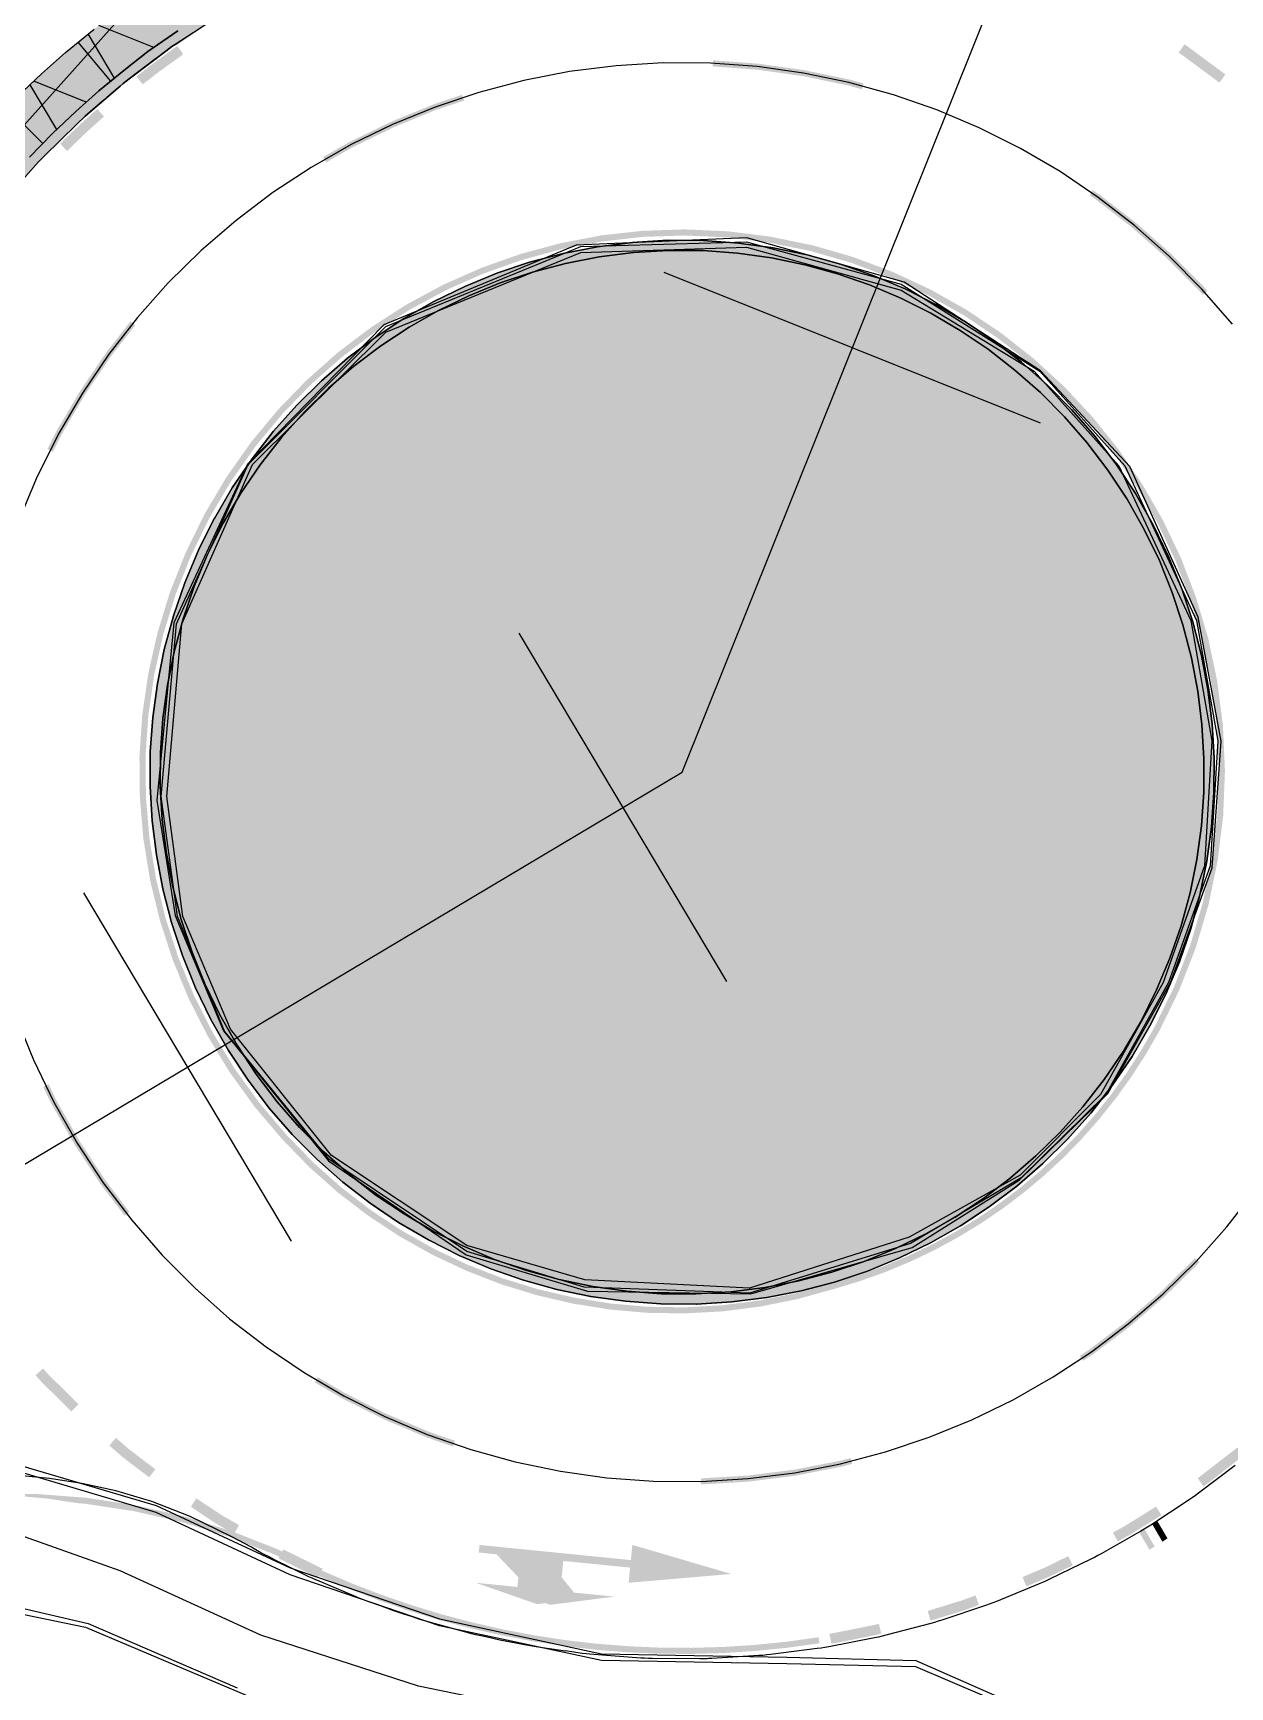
# Model space of a CAD drawing. Header units: metres. Extents: x 5050628 to 5051714, y 2427166 to 2427740.
# Drawn here: x 5050942.04 to 5050965.66, y 2427379.19 to 2427411.83 of the extents above; entities that cross this region are included whole.
import ezdxf

# ---------------------------------------------------------------- set-up
doc = ezdxf.new("R2010")
doc.units = ezdxf.units.M
doc.layers.add('ABSCISAS', color=7, linetype='Continuous')
doc.layers.add('ORTOFOTO', color=7, linetype='Continuous')
for name, color, linetype, true_color in [('ANDEN', 254, 'Continuous', 0xd6d3cc), ('ANDEN_JUNTAS', 8, 'Continuous', 0x9c9992), ('BORDILLO', 254, 'Continuous', 0xcfccc5), ('DEMARCACION_AMARILLA', 40, 'Continuous', 0xf2c200), ('DEMARCACION_BLANCA', 7, 'Continuous', 0xf5f5f5), ('EJE', 1, 'Continuous', 0xc00000), ('ISLETA_VERDE', 94, 'Continuous', 0x5d7a3c), ('LEVANTAMIENTO', 253, 'Continuous', 0xbebebe), ('PAV_FLEXIBLE', 250, 'Continuous', 0x333333)]:
    doc.layers.add(name, color=color, linetype=linetype, true_color=true_color)
picture_1 = doc.add_image_def('image1.jpg', size_in_pixel=(6889, 5778))

msp = doc.modelspace()

# ---------------------------------------------------------------- hatches: boundary and pattern name
at = {"layer": 'ANDEN', "true_color": 0xd6d3cc}
msp.add_hatch(color=256, dxfattribs=at).paths.add_polyline_path([(5050936.516, 2427400.931), (5050936.599, 2427401.293), (5050936.678, 2427401.637), (5050936.7, 2427401.721), (5050936.772, 2427402.029), (5050936.856, 2427402.314), (5050937.048, 2427402.969), (5050937.135, 2427403.218), (5050937.155, 2427403.28), (5050937.376, 2427403.895), (5050937.411, 2427403.98), (5050937.487, 2427404.186), (5050937.623, 2427404.503), (5050937.731, 2427404.753), (5050937.731, 2427404.753), (5050937.9, 2427405.147), (5050938.175, 2427405.693), (5050938.518, 2427406.35), (5050938.803, 2427406.845), (5050939.219, 2427407.506), (5050939.524, 2427407.959), (5050939.994, 2427408.6), (5050940.343, 2427409.044), (5050940.824, 2427409.611), (5050941.239, 2427410.067), (5050941.722, 2427410.561), (5050942.208, 2427411.022), (5050942.684, 2427411.444), (5050943.244, 2427411.904), (5050943.704, 2427412.258), (5050944.341, 2427412.709), (5050944.542, 2427412.842), (5050944.539, 2427412.843), (5050944.687, 2427412.937), (5050944.806, 2427413.016), (5050944.896, 2427413.07), (5050945.058, 2427413.173), (5050945.355, 2427413.349), (5050945.464, 2427413.415), (5050945.52, 2427413.446), (5050945.601, 2427413.494), (5050945.789, 2427413.597), (5050945.98, 2427413.704), (5050946.06, 2427413.745), (5050946.17, 2427413.805), (5050946.453, 2427413.947), (5050946.614, 2427414.03), (5050946.676, 2427414.059), (5050946.766, 2427414.104), (5050947.013, 2427414.217), (5050947.2, 2427414.305), (5050947.274, 2427414.337), (5050947.394, 2427414.391), (5050947.649, 2427414.497), (5050947.805, 2427414.563), (5050947.882, 2427414.593), (5050948.056, 2427414.665), (5050948.369, 2427414.781), (5050948.461, 2427414.816), (5050948.522, 2427414.837), (5050948.755, 2427414.923), (5050948.762, 2427414.92), (5050949.03, 2427415.013), (5050949.756, 2427415.234), (5050950.29, 2427415.377), (5050951.074, 2427415.556), (5050951.618, 2427415.66), (5050952.365, 2427415.775), (5050952.961, 2427415.845), (5050953.671, 2427415.903), (5050954.312, 2427415.933), (5050954.982, 2427415.94), (5050954.978, 2427415.237), (5050954.916, 2427415.213), (5050954.667, 2427415.14), (5050954.084, 2427414.995), (5050953.916, 2427414.963), (5050952.996, 2427414.839), (5050952.492, 2427414.779), (5050952.187, 2427414.731), (5050951.986, 2427414.705), (5050951.826, 2427414.675), (5050951.799, 2427414.67), (5050951.265, 2427414.573), (5050951.201, 2427414.558), (5050951.07, 2427414.534), (5050950.545, 2427414.404), (5050950.239, 2427414.328), (5050950.2, 2427414.316), (5050950.021, 2427414.271), (5050949.469, 2427414.098), (5050949.349, 2427414.06), (5050948.8, 2427413.872), (5050948.743, 2427413.85), (5050948.304, 2427413.682), (5050948.184, 2427413.636), (5050948.056, 2427413.587), (5050947.671, 2427413.414), (5050947.612, 2427413.388), (5050947.423, 2427413.302), (5050947.051, 2427413.133), (5050946.84, 2427413.021), (5050946.813, 2427413.008), (5050946.46, 2427412.821), (5050946.235, 2427412.701), (5050946.134, 2427412.641), (5050945.96, 2427412.546), (5050945.69, 2427412.381), (5050945.352, 2427412.174), (5050944.897, 2427411.873), (5050944.307, 2427411.46), (5050943.864, 2427411.112), (5050943.338, 2427410.686), (5050942.887, 2427410.28), (5050942.427, 2427409.845), (5050941.971, 2427409.381), (5050941.575, 2427408.942), (5050941.122, 2427408.419), (5050940.787, 2427407.981), (5050940.353, 2427407.392), (5050940.054, 2427406.947), (5050939.671, 2427406.336), (5050939.391, 2427405.856), (5050939.07, 2427405.246), (5050938.806, 2427404.72), (5050938.546, 2427404.116), (5050938.368, 2427403.684), (5050938.364, 2427403.69), (5050938.325, 2427403.58), (5050938.309, 2427403.54), (5050938.146, 2427403.079), (5050938.102, 2427402.954), (5050938.057, 2427402.814), (5050937.936, 2427402.455), (5050937.899, 2427402.325), (5050937.869, 2427402.219), (5050937.749, 2427401.793), (5050937.741, 2427401.766), (5050937.619, 2427401.257), (5050937.581, 2427401.099), (5050937.578, 2427401.087), (5050937.577, 2427401.084), (5050937.462, 2427400.553), (5050937.452, 2427400.491), (5050937.428, 2427400.377), (5050937.345, 2427399.825), (5050937.311, 2427399.599), (5050937.306, 2427399.56), (5050937.266, 2427399.284), (5050937.222, 2427398.771), (5050937.206, 2427398.593), (5050937.169, 2427398.004), (5050937.166, 2427397.889), (5050937.148, 2427397.156), (5050937.143, 2427396.946), (5050937.096, 2427396.083), (5050937.066, 2427395.849), (5050937.062, 2427395.816), (5050937.008, 2427395.414), (5050935.874, 2427395.291), (5050936.025, 2427396.049), (5050936.104, 2427396.687), (5050936.143, 2427397.361), (5050936.173, 2427398.05), (5050936.202, 2427398.664), (5050936.279, 2427399.406), (5050936.351, 2427399.96), (5050936.482, 2427400.752), (5050936.52, 2427400.926)])
at = {"layer": 'BORDILLO', "true_color": 0xcfccc5}
msp.add_hatch(color=256, dxfattribs=at).paths.add_polyline_path([(5050937.428, 2427400.377), (5050937.452, 2427400.491), (5050937.462, 2427400.553), (5050937.577, 2427401.084), (5050937.578, 2427401.087), (5050937.581, 2427401.099), (5050937.619, 2427401.257), (5050937.741, 2427401.766), (5050937.869, 2427402.219), (5050937.936, 2427402.455), (5050938.057, 2427402.814), (5050938.102, 2427402.954), (5050938.309, 2427403.54), (5050938.325, 2427403.58), (5050938.364, 2427403.69), (5050938.368, 2427403.684), (5050938.546, 2427404.116), (5050938.806, 2427404.72), (5050939.07, 2427405.246), (5050939.391, 2427405.856), (5050939.671, 2427406.336), (5050940.054, 2427406.947), (5050940.353, 2427407.392), (5050940.787, 2427407.981), (5050941.122, 2427408.419), (5050941.575, 2427408.942), (5050941.971, 2427409.381), (5050942.427, 2427409.845), (5050942.887, 2427410.28), (5050943.338, 2427410.686), (5050943.864, 2427411.112), (5050944.307, 2427411.46), (5050944.897, 2427411.873), (5050945.352, 2427412.174), (5050945.69, 2427412.381), (5050945.96, 2427412.546), (5050946.134, 2427412.641), (5050946.235, 2427412.701), (5050946.46, 2427412.821), (5050946.813, 2427413.008), (5050946.84, 2427413.021), (5050947.051, 2427413.133), (5050947.423, 2427413.302), (5050947.612, 2427413.388), (5050947.671, 2427413.414), (5050948.056, 2427413.587), (5050948.304, 2427413.682), (5050948.8, 2427413.872), (5050949.349, 2427414.06), (5050950.021, 2427414.271), (5050950.2, 2427414.316), (5050950.239, 2427414.328), (5050950.241, 2427414.327), (5050950.545, 2427414.404), (5050951.265, 2427414.573), (5050951.799, 2427414.67), (5050952.492, 2427414.779), (5050953.067, 2427414.847), (5050953.729, 2427414.927), (5050954.338, 2427415.043), (5050954.978, 2427415.231), (5050954.976, 2427414.907), (5050954.553, 2427414.812), (5050954.426, 2427414.787), (5050953.5, 2427414.686), (5050953.333, 2427414.676), (5050953.256, 2427414.67), (5050953.179, 2427414.663), (5050953.102, 2427414.654), (5050952.706, 2427414.604), (5050952.517, 2427414.583), (5050952.412, 2427414.567), (5050952.183, 2427414.538), (5050952.107, 2427414.527), (5050952.031, 2427414.515), (5050951.955, 2427414.501), (5050951.539, 2427414.42), (5050951.408, 2427414.398), (5050951.304, 2427414.375), (5050951.296, 2427414.373), (5050951.052, 2427414.325), (5050950.977, 2427414.31), (5050950.902, 2427414.293), (5050950.828, 2427414.274), (5050950.657, 2427414.229), (5050950.595, 2427414.215), (5050950.547, 2427414.204), (5050950.353, 2427414.149), (5050949.943, 2427414.041), (5050949.87, 2427414.02), (5050949.797, 2427413.999), (5050949.724, 2427413.975), (5050949.577, 2427413.926), (5050949.411, 2427413.877), (5050949.146, 2427413.782), (5050948.867, 2427413.688), (5050948.86, 2427413.686), (5050948.788, 2427413.661), (5050948.717, 2427413.634), (5050948.646, 2427413.606), (5050948.471, 2427413.535), (5050948.323, 2427413.48), (5050948.259, 2427413.452), (5050948.091, 2427413.379), (5050947.805, 2427413.262), (5050947.735, 2427413.233), (5050947.666, 2427413.202), (5050947.598, 2427413.169), (5050947.214, 2427412.982), (5050947.141, 2427412.948), (5050947.081, 2427412.918), (5050946.782, 2427412.772), (5050946.715, 2427412.738), (5050946.648, 2427412.703), (5050946.582, 2427412.666), (5050946.5, 2427412.619), (5050946.473, 2427412.606), (5050946.335, 2427412.526), (5050945.795, 2427412.218), (5050945.729, 2427412.18), (5050945.665, 2427412.14), (5050945.602, 2427412.099), (5050945.538, 2427412.058), (5050945.458, 2427412.01), (5050945.198, 2427411.834), (5050944.845, 2427411.601), (5050944.782, 2427411.559), (5050944.721, 2427411.515), (5050944.66, 2427411.47), (5050944.493, 2427411.344), (5050944.428, 2427411.299), (5050944.269, 2427411.175), (5050943.936, 2427410.923), (5050943.876, 2427410.877), (5050943.817, 2427410.829), (5050943.76, 2427410.78), (5050943.498, 2427410.555), (5050943.471, 2427410.532), (5050943.414, 2427410.482), (5050943.072, 2427410.187), (5050943.015, 2427410.136), (5050942.959, 2427410.085), (5050942.904, 2427410.032), (5050942.254, 2427409.393), (5050942.201, 2427409.339), (5050942.148, 2427409.284), (5050942.097, 2427409.227), (5050941.488, 2427408.544), (5050941.437, 2427408.487), (5050941.388, 2427408.428), (5050941.34, 2427408.368), (5050941.294, 2427408.309), (5050941.28, 2427408.292), (5050941.164, 2427408.142), (5050940.774, 2427407.643), (5050940.728, 2427407.581), (5050940.682, 2427407.519), (5050940.638, 2427407.456), (5050940.118, 2427406.69), (5050940.075, 2427406.625), (5050940.034, 2427406.56), (5050939.994, 2427406.493), (5050939.522, 2427405.688), (5050939.465, 2427405.587), (5050939.463, 2427405.584), (5050939.41, 2427405.481), (5050938.992, 2427404.646), (5050938.958, 2427404.576), (5050938.926, 2427404.506), (5050938.895, 2427404.435), (5050938.537, 2427403.581), (5050938.508, 2427403.51), (5050938.48, 2427403.438), (5050938.454, 2427403.365), (5050938.155, 2427402.495), (5050938.131, 2427402.422), (5050938.108, 2427402.349), (5050938.088, 2427402.275), (5050937.847, 2427401.392), (5050937.828, 2427401.319), (5050937.81, 2427401.244), (5050937.794, 2427401.17), (5050937.613, 2427400.277), (5050937.599, 2427400.202), (5050937.586, 2427400.127), (5050937.575, 2427400.052), (5050937.452, 2427399.151), (5050937.443, 2427399.076), (5050937.435, 2427399.001), (5050937.429, 2427398.926), (5050937.365, 2427398.021), (5050937.361, 2427397.945), (5050937.358, 2427397.87), (5050937.357, 2427397.794), (5050937.351, 2427396.888), (5050937.352, 2427396.839), (5050937.35, 2427396.689), (5050937.349, 2427396.597), (5050937.313, 2427395.726), (5050937.308, 2427395.664), (5050937.28, 2427395.443), (5050937.011, 2427395.414), (5050937.1, 2427396.112), (5050937.137, 2427396.719), (5050937.153, 2427397.356), (5050937.169, 2427398.004), (5050937.206, 2427398.593), (5050937.266, 2427399.284), (5050937.312, 2427399.597), (5050937.311, 2427399.599), (5050937.345, 2427399.825)])
h = msp.add_hatch(color=256, dxfattribs=at)
h.paths.add_polyline_path([(5050947.155, 2427390.093), (5050946.702, 2427390.614), (5050946.282, 2427391.167), (5050945.896, 2427391.751), (5050945.55, 2427392.36), (5050945.248, 2427392.985), (5050944.989, 2427393.624), (5050944.774, 2427394.276), (5050944.602, 2427394.938), (5050944.474, 2427395.608), (5050944.39, 2427396.283), (5050944.35, 2427396.961), (5050944.354, 2427397.641), (5050944.402, 2427398.32), (5050944.494, 2427398.995), (5050944.63, 2427399.665), (5050944.81, 2427400.328), (5050945.035, 2427400.98), (5050945.303, 2427401.62), (5050945.617, 2427402.246), (5050945.618, 2427402.25), (5050945.972, 2427402.853), (5050946.362, 2427403.428), (5050946.787, 2427403.972), (5050947.244, 2427404.484), (5050947.731, 2427404.964), (5050948.247, 2427405.409), (5050948.79, 2427405.819), (5050949.357, 2427406.193), (5050949.948, 2427406.53), (5050950.56, 2427406.828), (5050951.191, 2427407.086), (5050951.839, 2427407.303), (5050952.503, 2427407.478), (5050953.18, 2427407.61), (5050953.869, 2427407.697), (5050954.568, 2427407.739), (5050955.268, 2427407.735), (5050955.96, 2427407.684), (5050956.644, 2427407.588), (5050957.316, 2427407.449), (5050957.975, 2427407.267), (5050958.618, 2427407.042), (5050959.245, 2427406.778), (5050959.853, 2427406.473), (5050960.439, 2427406.13), (5050961.003, 2427405.749), (5050961.542, 2427405.332), (5050962.054, 2427404.879), (5050962.538, 2427404.392), (5050962.991, 2427403.871), (5050963.411, 2427403.318), (5050963.797, 2427402.734), (5050963.798, 2427402.731), (5050964.144, 2427402.122), (5050964.447, 2427401.497), (5050964.706, 2427400.858), (5050964.921, 2427400.206), (5050965.092, 2427399.544), (5050965.22, 2427398.874), (5050965.304, 2427398.199), (5050965.344, 2427397.521), (5050965.34, 2427396.841), (5050965.292, 2427396.162), (5050965.201, 2427395.487), (5050965.064, 2427394.817), (5050964.884, 2427394.154), (5050964.66, 2427393.502), (5050964.391, 2427392.862), (5050964.078, 2427392.236), (5050963.724, 2427391.632), (5050963.334, 2427391.057), (5050962.909, 2427390.513), (5050962.452, 2427390.001), (5050961.965, 2427389.521), (5050961.449, 2427389.076), (5050960.906, 2427388.666), (5050960.339, 2427388.292), (5050959.748, 2427387.955), (5050959.136, 2427387.657), (5050958.506, 2427387.399), (5050957.857, 2427387.182), (5050957.194, 2427387.007), (5050956.516, 2427386.875), (5050955.827, 2427386.788), (5050955.129, 2427386.746), (5050955.127, 2427386.746), (5050955.125, 2427386.746), (5050954.425, 2427386.75), (5050953.732, 2427386.801), (5050953.049, 2427386.897), (5050952.377, 2427387.036), (5050951.718, 2427387.218), (5050951.074, 2427387.443), (5050950.448, 2427387.707), (5050949.84, 2427388.012), (5050949.253, 2427388.355), (5050948.689, 2427388.736), (5050948.15, 2427389.153), (5050947.638, 2427389.606)])
h.paths.add_polyline_path([(5050945.431, 2427393.066), (5050945.727, 2427392.453), (5050946.067, 2427391.856), (5050946.445, 2427391.283), (5050946.857, 2427390.74), (5050947.301, 2427390.23), (5050947.776, 2427389.752), (5050948.278, 2427389.307), (5050948.807, 2427388.898), (5050949.36, 2427388.525), (5050949.935, 2427388.188), (5050950.531, 2427387.889), (5050951.146, 2427387.629), (5050951.778, 2427387.409), (5050952.424, 2427387.231), (5050953.083, 2427387.094), (5050953.754, 2427387), (5050954.433, 2427386.95), (5050955.121, 2427386.946), (5050955.809, 2427386.987), (5050956.485, 2427387.073), (5050957.149, 2427387.202), (5050957.8, 2427387.374), (5050958.436, 2427387.587), (5050959.055, 2427387.84), (5050959.655, 2427388.132), (5050960.234, 2427388.462), (5050960.791, 2427388.829), (5050961.323, 2427389.232), (5050961.829, 2427389.669), (5050962.308, 2427390.139), (5050962.756, 2427390.641), (5050963.172, 2427391.175), (5050963.555, 2427391.739), (5050963.902, 2427392.331), (5050964.209, 2427392.945), (5050964.473, 2427393.573), (5050964.693, 2427394.213), (5050964.87, 2427394.863), (5050965.003, 2427395.52), (5050965.093, 2427396.183), (5050965.14, 2427396.849), (5050965.144, 2427397.515), (5050965.105, 2427398.181), (5050965.023, 2427398.843), (5050964.897, 2427399.5), (5050964.729, 2427400.149), (5050964.518, 2427400.789), (5050964.264, 2427401.416), (5050963.967, 2427402.029), (5050963.627, 2427402.628), (5050963.248, 2427403.202), (5050962.835, 2427403.745), (5050962.391, 2427404.255), (5050961.917, 2427404.733), (5050961.415, 2427405.177), (5050960.886, 2427405.587), (5050960.333, 2427405.96), (5050959.757, 2427406.297), (5050959.161, 2427406.596), (5050958.546, 2427406.856), (5050957.915, 2427407.076), (5050957.269, 2427407.254), (5050956.609, 2427407.391), (5050955.939, 2427407.485), (5050955.26, 2427407.535), (5050954.573, 2427407.539), (5050953.887, 2427407.498), (5050953.212, 2427407.412), (5050952.547, 2427407.283), (5050951.896, 2427407.111), (5050951.26, 2427406.898), (5050950.641, 2427406.645), (5050950.041, 2427406.353), (5050949.462, 2427406.023), (5050948.905, 2427405.656), (5050948.373, 2427405.253), (5050947.867, 2427404.817), (5050947.389, 2427404.346), (5050946.94, 2427403.844), (5050946.524, 2427403.31), (5050946.141, 2427402.747), (5050945.793, 2427402.153), (5050945.485, 2427401.537), (5050945.222, 2427400.909), (5050945.001, 2427400.269), (5050944.825, 2427399.619), (5050944.691, 2427398.962), (5050944.601, 2427398.299), (5050944.554, 2427397.633), (5050944.55, 2427396.967), (5050944.59, 2427396.301), (5050944.672, 2427395.639), (5050944.797, 2427394.982), (5050944.965, 2427394.333), (5050945.177, 2427393.693)], flags=16)
at = {"layer": 'DEMARCACION_AMARILLA', "true_color": 0xf2c200}
h = msp.add_hatch(color=256, dxfattribs=at)
h.paths.add_polyline_path([(5050944.542, 2427394.322), (5050944.349, 2427395.116), (5050944.218, 2427395.922), (5050944.148, 2427396.736), (5050944.14, 2427397.553), (5050944.195, 2427398.371), (5050944.313, 2427399.185), (5050944.495, 2427399.993), (5050944.74, 2427400.789), (5050945.05, 2427401.571), (5050945.424, 2427402.335), (5050945.858, 2427403.066), (5050946.342, 2427403.754), (5050946.874, 2427404.395), (5050947.45, 2427404.989), (5050948.067, 2427405.534), (5050948.721, 2427406.028), (5050949.409, 2427406.47), (5050950.128, 2427406.857), (5050950.874, 2427407.189), (5050951.644, 2427407.463), (5050952.435, 2427407.678), (5050953.243, 2427407.833), (5050954.065, 2427407.925), (5050954.898, 2427407.953), (5050955.738, 2427407.916), (5050956.582, 2427407.811), (5050957.416, 2427407.64), (5050958.224, 2427407.407), (5050959.004, 2427407.114), (5050959.753, 2427406.764), (5050960.47, 2427406.359), (5050961.15, 2427405.902), (5050961.792, 2427405.396), (5050962.393, 2427404.843), (5050962.95, 2427404.246), (5050963.461, 2427403.608), (5050963.923, 2427402.931), (5050964.333, 2427402.217), (5050964.689, 2427401.47), (5050964.987, 2427400.692), (5050965.227, 2427399.886), (5050965.403, 2427399.054), (5050965.518, 2427398.163), (5050965.558, 2427397.271), (5050965.523, 2427396.381), (5050965.415, 2427395.499), (5050965.234, 2427394.628), (5050964.981, 2427393.775), (5050964.657, 2427392.942), (5050964.263, 2427392.136), (5050963.998, 2427391.675), (5050963.711, 2427391.231), (5050963.403, 2427390.803), (5050963.075, 2427390.393), (5050962.728, 2427390.001), (5050962.363, 2427389.627), (5050961.979, 2427389.272), (5050961.579, 2427388.938), (5050961.162, 2427388.623), (5050960.73, 2427388.33), (5050960.283, 2427388.059), (5050959.822, 2427387.809), (5050959.348, 2427387.583), (5050958.862, 2427387.38), (5050958.364, 2427387.202), (5050957.857, 2427387.048), (5050957.123, 2427386.845), (5050956.383, 2427386.696), (5050955.639, 2427386.602), (5050954.895, 2427386.562), (5050954.154, 2427386.574), (5050953.418, 2427386.639), (5050952.69, 2427386.756), (5050951.973, 2427386.923), (5050951.27, 2427387.14), (5050950.583, 2427387.407), (5050949.914, 2427387.722), (5050949.268, 2427388.085), (5050948.646, 2427388.495), (5050948.052, 2427388.951), (5050947.487, 2427389.453), (5050946.956, 2427390), (5050946.406, 2427390.648), (5050945.914, 2427391.331), (5050945.482, 2427392.043), (5050945.108, 2427392.781), (5050944.795, 2427393.542)])
h.paths.add_polyline_path([(5050950.63, 2427387.517), (5050951.309, 2427387.254), (5050952.005, 2427387.039), (5050952.714, 2427386.874), (5050953.433, 2427386.758), (5050954.161, 2427386.694), (5050954.893, 2427386.682), (5050955.628, 2427386.722), (5050956.363, 2427386.815), (5050957.095, 2427386.962), (5050957.823, 2427387.164), (5050958.327, 2427387.316), (5050958.819, 2427387.492), (5050959.299, 2427387.693), (5050959.768, 2427387.916), (5050960.223, 2427388.163), (5050960.665, 2427388.431), (5050961.092, 2427388.721), (5050961.504, 2427389.032), (5050961.9, 2427389.363), (5050962.279, 2427389.713), (5050962.64, 2427390.082), (5050962.984, 2427390.47), (5050963.308, 2427390.876), (5050963.612, 2427391.298), (5050963.895, 2427391.738), (5050964.157, 2427392.192), (5050964.547, 2427392.99), (5050964.868, 2427393.814), (5050965.118, 2427394.658), (5050965.297, 2427395.518), (5050965.404, 2427396.391), (5050965.438, 2427397.27), (5050965.398, 2427398.153), (5050965.285, 2427399.034), (5050965.11, 2427399.856), (5050964.874, 2427400.654), (5050964.578, 2427401.423), (5050964.227, 2427402.161), (5050963.821, 2427402.867), (5050963.365, 2427403.536), (5050962.859, 2427404.168), (5050962.309, 2427404.758), (5050961.714, 2427405.305), (5050961.079, 2427405.805), (5050960.407, 2427406.257), (5050959.698, 2427406.657), (5050958.957, 2427407.003), (5050958.186, 2427407.293), (5050957.387, 2427407.524), (5050956.563, 2427407.693), (5050955.728, 2427407.796), (5050954.898, 2427407.833), (5050954.074, 2427407.805), (5050953.261, 2427407.714), (5050952.462, 2427407.561), (5050951.68, 2427407.348), (5050950.918, 2427407.077), (5050950.181, 2427406.749), (5050949.47, 2427406.366), (5050948.789, 2427405.93), (5050948.143, 2427405.441), (5050947.533, 2427404.902), (5050946.964, 2427404.315), (5050946.438, 2427403.681), (5050945.959, 2427403.001), (5050945.53, 2427402.277), (5050945.16, 2427401.522), (5050944.853, 2427400.749), (5050944.611, 2427399.962), (5050944.431, 2427399.164), (5050944.315, 2427398.358), (5050944.26, 2427397.55), (5050944.268, 2427396.741), (5050944.337, 2427395.937), (5050944.467, 2427395.14), (5050944.657, 2427394.354), (5050944.908, 2427393.584), (5050945.218, 2427392.831), (5050945.587, 2427392.101), (5050946.015, 2427391.397), (5050946.501, 2427390.722), (5050947.045, 2427390.081), (5050947.57, 2427389.54), (5050948.128, 2427389.044), (5050948.716, 2427388.593), (5050949.33, 2427388.188), (5050949.969, 2427387.829)], flags=16)
for points in [[(5050964.227, 2427382.46), (5050964.424, 2427382.124), (5050964.324, 2427382.058), (5050964.124, 2427382.4)], [(5050964.171, 2427381.962), (5050964.168, 2427381.96), (5050964.103, 2427381.922), (5050964.1, 2427381.92), (5050964.067, 2427381.901), (5050963.865, 2427382.248), (5050963.968, 2427382.309)]]:
    msp.add_hatch(color=256, dxfattribs=at).paths.add_polyline_path(points)
at = {"layer": 'DEMARCACION_BLANCA', "true_color": 0xf5f5f5}
for points in [[(5050944.507, 2427411.05), (5050944.204, 2427410.814), (5050944.081, 2427410.972), (5050944.387, 2427411.21), (5050944.887, 2427411.571), (5050945.004, 2427411.408)], [(5050965.567, 2427411.01), (5050965.448, 2427410.849), (5050964.728, 2427411.383), (5050964.646, 2427411.437), (5050964.756, 2427411.604), (5050964.842, 2427411.547)], [(5050955.447, 2427411.169), (5050955.456, 2427411.289), (5050956.338, 2427411.224), (5050957.253, 2427411.096), (5050958.153, 2427410.909), (5050958.427, 2427410.833), (5050958.395, 2427410.718), (5050958.124, 2427410.793), (5050957.232, 2427410.978), (5050956.325, 2427411.105)], [(5050948.343, 2427409.572), (5050947.823, 2427409.276), (5050947.763, 2427409.38), (5050948.287, 2427409.679), (5050949.106, 2427410.077), (5050949.951, 2427410.423), (5050950.506, 2427410.609), (5050950.544, 2427410.495), (5050949.992, 2427410.311), (5050949.155, 2427409.968)], [(5050943.108, 2427409.882), (5050942.712, 2427409.501), (5050942.573, 2427409.645), (5050942.972, 2427410.028), (5050943.307, 2427410.329), (5050943.44, 2427410.18)], [(5050964.416, 2427407.38), (5050963.736, 2427407.981), (5050963.02, 2427408.536), (5050962.885, 2427408.627), (5050962.952, 2427408.726), (5050963.091, 2427408.633), (5050963.812, 2427408.074), (5050964.498, 2427407.468), (5050965.146, 2427406.815), (5050965.212, 2427406.739), (5050965.121, 2427406.66), (5050965.058, 2427406.733)], [(5050943.064, 2427404.691), (5050942.594, 2427403.889), (5050942.593, 2427403.887), (5050942.432, 2427403.564), (5050942.324, 2427403.618), (5050942.487, 2427403.943), (5050942.489, 2427403.948), (5050942.963, 2427404.755), (5050943.485, 2427405.525), (5050943.963, 2427406.137), (5050944.058, 2427406.063), (5050943.582, 2427405.454)], [(5050943.476, 2427389.177), (5050943.942, 2427388.564), (5050943.846, 2427388.492), (5050943.378, 2427389.107), (5050942.862, 2427389.89), (5050942.398, 2427390.705), (5050942.24, 2427391.032), (5050942.348, 2427391.084), (5050942.504, 2427390.76), (5050942.964, 2427389.952)], [(5050963.612, 2427386.401), (5050964.297, 2427386.992), (5050964.944, 2427387.629), (5050964.966, 2427387.654), (5050965.056, 2427387.574), (5050965.031, 2427387.546), (5050964.378, 2427386.904), (5050963.687, 2427386.307), (5050962.96, 2427385.758), (5050962.761, 2427385.627), (5050962.695, 2427385.727), (5050962.891, 2427385.856)], [(5050942.348, 2427385.352), (5050942.938, 2427384.77), (5050942.797, 2427384.628), (5050942.203, 2427385.214), (5050942.089, 2427385.342), (5050942.238, 2427385.475)], [(5050949.839, 2427384.232), (5050950.368, 2427384.048), (5050950.329, 2427383.934), (5050949.796, 2427384.12), (5050948.956, 2427384.475), (5050948.143, 2427384.883), (5050947.603, 2427385.199), (5050947.663, 2427385.302), (5050948.2, 2427384.988), (5050949.007, 2427384.584)], [(5050943.677, 2427384.106), (5050943.928, 2427383.887), (5050944.453, 2427383.487), (5050944.332, 2427383.328), (5050943.801, 2427383.732), (5050943.545, 2427383.955)], [(5050955.219, 2427383.307), (5050956.148, 2427383.363), (5050957.063, 2427383.479), (5050957.962, 2427383.654), (5050958.171, 2427383.709), (5050958.202, 2427383.593), (5050957.989, 2427383.537), (5050957.082, 2427383.36), (5050956.159, 2427383.243), (5050955.224, 2427383.187), (5050955.222, 2427383.187), (5050955.218, 2427383.307)], [(5050965.932, 2427383.766), (5050965.89, 2427383.73), (5050965.183, 2427383.181), (5050965.134, 2427383.148), (5050965.02, 2427383.312), (5050965.064, 2427383.343), (5050965.764, 2427383.885), (5050965.802, 2427383.918)], [(5050940.137, 2427382.924), (5050941.121, 2427382.998), (5050942.103, 2427382.999), (5050943.079, 2427382.926), (5050944.046, 2427382.78), (5050945, 2427382.563), (5050945.849, 2427382.301), (5050945.657, 2427382.412), (5050945.153, 2427382.746), (5050945.263, 2427382.913), (5050945.762, 2427382.582), (5050946.105, 2427382.385), (5050946.022, 2427382.241), (5050946.849, 2427381.916), (5050946.954, 2427381.865), (5050946.975, 2427381.906), (5050947.753, 2427381.525), (5050947.736, 2427381.489), (5050948.314, 2427381.241), (5050948.901, 2427381.015), (5050949.494, 2427380.81), (5050950.094, 2427380.627), (5050950.699, 2427380.466), (5050951.309, 2427380.327), (5050951.924, 2427380.211), (5050952.541, 2427380.116), (5050953.162, 2427380.044), (5050953.785, 2427379.995), (5050954.411, 2427379.967), (5050955.037, 2427379.963), (5050955.663, 2427379.981), (5050956.29, 2427380.022), (5050956.916, 2427380.085), (5050957.542, 2427380.172), (5050957.559, 2427380.053), (5050956.931, 2427379.966), (5050956.3, 2427379.902), (5050955.669, 2427379.861), (5050955.038, 2427379.843), (5050954.407, 2427379.847), (5050953.778, 2427379.875), (5050953.151, 2427379.925), (5050952.525, 2427379.997), (5050951.903, 2427380.092), (5050951.285, 2427380.21), (5050950.671, 2427380.349), (5050950.061, 2427380.511), (5050949.457, 2427380.696), (5050948.859, 2427380.902), (5050948.268, 2427381.13), (5050947.686, 2427381.38), (5050947.709, 2427381.435), (5050947.683, 2427381.381), (5050947.683, 2427381.381), (5050947.665, 2427381.345), (5050946.887, 2427381.727), (5050946.902, 2427381.758), (5050946.801, 2427381.806), (5050945.896, 2427382.161), (5050944.968, 2427382.447), (5050944.024, 2427382.662), (5050943.066, 2427382.807), (5050942.917, 2427382.818), (5050942.317, 2427382.909), (5050941.728, 2427382.962), (5050941.162, 2427382.976), (5050940.614, 2427382.957), (5050940.083, 2427382.91), (5050940.041, 2427382.904)], [(5050963.587, 2427382.37), (5050964.199, 2427382.75), (5050964.304, 2427382.581), (5050963.688, 2427382.197), (5050963.444, 2427382.062), (5050963.347, 2427382.237)], [(5050951.99, 2427380.824), (5050950.776, 2427381.247), (5050951.597, 2427381.165), (5050951.616, 2427381.357), (5050951.184, 2427381.809), (5050950.836, 2427381.844), (5050950.851, 2427381.993), (5050953.836, 2427381.695), (5050953.866, 2427381.994), (5050955.818, 2427381.421), (5050953.791, 2427381.247), (5050953.821, 2427381.546), (5050952.502, 2427381.678), (5050952.47, 2427381.354), (5050952.716, 2427381.053), (5050953.194, 2427381.005), (5050953.264, 2427380.998), (5050953.512, 2427380.974), (5050952.242, 2427380.811), (5050952.146, 2427380.846)], [(5050962.016, 2427381.552), (5050962.467, 2427381.772), (5050962.555, 2427381.592), (5050962.099, 2427381.37), (5050961.641, 2427381.175), (5050961.563, 2427381.359)], [(5050960.363, 2427380.897), (5050960.636, 2427380.997), (5050960.705, 2427380.81), (5050960.427, 2427380.708), (5050959.75, 2427380.499), (5050959.691, 2427380.69)], [(5050957.754, 2427380.238), (5050958.641, 2427380.414), (5050958.729, 2427380.436), (5050958.778, 2427380.242), (5050958.685, 2427380.219), (5050957.793, 2427380.042)]]:
    msp.add_hatch(color=256, dxfattribs=at).paths.add_polyline_path(points)
at = {"layer": 'ISLETA_VERDE', "true_color": 0x5d7a3c}
msp.add_hatch(color=256, dxfattribs=at).paths.add_polyline_path([(5050946.141, 2427402.747), (5050946.524, 2427403.31), (5050946.94, 2427403.844), (5050947.389, 2427404.346), (5050947.867, 2427404.817), (5050948.373, 2427405.253), (5050948.905, 2427405.656), (5050949.462, 2427406.023), (5050950.041, 2427406.353), (5050950.641, 2427406.645), (5050951.26, 2427406.898), (5050951.896, 2427407.111), (5050952.547, 2427407.283), (5050953.212, 2427407.412), (5050953.887, 2427407.498), (5050954.573, 2427407.539), (5050955.26, 2427407.535), (5050955.939, 2427407.485), (5050956.609, 2427407.391), (5050957.269, 2427407.254), (5050957.915, 2427407.076), (5050958.546, 2427406.856), (5050959.161, 2427406.596), (5050959.757, 2427406.297), (5050960.333, 2427405.96), (5050960.886, 2427405.587), (5050961.415, 2427405.177), (5050961.917, 2427404.733), (5050962.391, 2427404.255), (5050962.835, 2427403.745), (5050963.248, 2427403.202), (5050963.627, 2427402.628), (5050963.967, 2427402.029), (5050964.264, 2427401.416), (5050964.518, 2427400.789), (5050964.729, 2427400.149), (5050964.897, 2427399.5), (5050965.023, 2427398.843), (5050965.105, 2427398.181), (5050965.144, 2427397.515), (5050965.14, 2427396.849), (5050965.093, 2427396.183), (5050965.003, 2427395.52), (5050964.87, 2427394.863), (5050964.693, 2427394.213), (5050964.473, 2427393.573), (5050964.209, 2427392.945), (5050963.902, 2427392.331), (5050963.555, 2427391.739), (5050963.172, 2427391.175), (5050962.756, 2427390.641), (5050962.308, 2427390.139), (5050961.829, 2427389.669), (5050961.323, 2427389.232), (5050960.791, 2427388.829), (5050960.234, 2427388.462), (5050959.655, 2427388.132), (5050959.055, 2427387.84), (5050958.436, 2427387.587), (5050957.8, 2427387.374), (5050957.149, 2427387.202), (5050956.485, 2427387.073), (5050955.809, 2427386.987), (5050955.121, 2427386.946), (5050954.433, 2427386.95), (5050953.754, 2427387), (5050953.083, 2427387.094), (5050952.424, 2427387.231), (5050951.778, 2427387.409), (5050951.146, 2427387.629), (5050950.531, 2427387.889), (5050949.935, 2427388.188), (5050949.36, 2427388.525), (5050948.807, 2427388.898), (5050948.278, 2427389.307), (5050947.776, 2427389.752), (5050947.301, 2427390.23), (5050946.857, 2427390.74), (5050946.445, 2427391.283), (5050946.067, 2427391.856), (5050945.727, 2427392.453), (5050945.431, 2427393.066), (5050945.177, 2427393.693), (5050944.965, 2427394.333), (5050944.797, 2427394.982), (5050944.672, 2427395.639), (5050944.59, 2427396.301), (5050944.55, 2427396.967), (5050944.554, 2427397.633), (5050944.601, 2427398.299), (5050944.691, 2427398.962), (5050944.825, 2427399.619), (5050945.001, 2427400.269), (5050945.222, 2427400.909), (5050945.485, 2427401.537), (5050945.793, 2427402.153)])

# ---------------------------------------------------------------- linework, layer by layer
at = {"layer": 'ABSCISAS'}
for p, q in [((5050961.917, 2427404.126), (5050954.492, 2427407.104)), ((5050955.73, 2427393.111), (5050951.634, 2427399.983)), ((5050947.14, 2427387.991), (5050943.044, 2427394.863))]:
    msp.add_line(p, q, dxfattribs=at)
at = {"layer": 'ANDEN'}
for points in [[(5050941.722, 2427410.561), (5050942.208, 2427411.022), (5050942.684, 2427411.444), (5050943.244, 2427411.904)], [(5050944.897, 2427411.873), (5050944.307, 2427411.46), (5050943.864, 2427411.112), (5050943.338, 2427410.686), (5050942.887, 2427410.28), (5050942.427, 2427409.845), (5050941.971, 2427409.381)]]:
    msp.add_lwpolyline(points, dxfattribs=at)
at = {"layer": 'ANDEN_JUNTAS'}
for points in [[(5050943.648, 2427410.938), (5050943.129, 2427411.81)], [(5050944.424, 2427411.542), (5050943.339, 2427411.977)], [(5050943.577, 2427410.88), (5050942.933, 2427411.649)], [(5050942.508, 2427409.922), (5050941.981, 2427410.806)], [(5050943.088, 2427410.462), (5050942.054, 2427410.876)], [(5050942.231, 2427409.646), (5050941.522, 2427410.355)]]:
    msp.add_lwpolyline(points, dxfattribs=at)
at = {"layer": 'BORDILLO'}
for points in [[(5050945.198, 2427411.834), (5050944.845, 2427411.601), (5050944.782, 2427411.559), (5050944.721, 2427411.515), (5050944.66, 2427411.47), (5050944.493, 2427411.344), (5050944.428, 2427411.299), (5050944.269, 2427411.175), (5050943.936, 2427410.923), (5050943.876, 2427410.877), (5050943.817, 2427410.829), (5050943.76, 2427410.78), (5050943.498, 2427410.555), (5050943.471, 2427410.532), (5050943.414, 2427410.482), (5050943.072, 2427410.187), (5050943.015, 2427410.136), (5050942.959, 2427410.085), (5050942.904, 2427410.032), (5050942.254, 2427409.393), (5050942.201, 2427409.339), (5050942.148, 2427409.284), (5050942.097, 2427409.227), (5050941.488, 2427408.544)], [(5050941.971, 2427409.381), (5050942.427, 2427409.845), (5050942.887, 2427410.28), (5050943.338, 2427410.686), (5050943.864, 2427411.112), (5050944.307, 2427411.46), (5050944.897, 2427411.873)]]:
    msp.add_lwpolyline(points, dxfattribs=at)
for points in [[(5050947.155, 2427390.093), (5050946.702, 2427390.614), (5050946.282, 2427391.167), (5050945.896, 2427391.751), (5050945.55, 2427392.36), (5050945.248, 2427392.985), (5050944.989, 2427393.624), (5050944.774, 2427394.276), (5050944.602, 2427394.938), (5050944.474, 2427395.608), (5050944.39, 2427396.283), (5050944.35, 2427396.961), (5050944.354, 2427397.641), (5050944.402, 2427398.32), (5050944.494, 2427398.995), (5050944.63, 2427399.665), (5050944.81, 2427400.328), (5050945.035, 2427400.98), (5050945.303, 2427401.62), (5050945.617, 2427402.246), (5050945.618, 2427402.25), (5050945.972, 2427402.853), (5050946.362, 2427403.428), (5050946.787, 2427403.972), (5050947.244, 2427404.484), (5050947.731, 2427404.964), (5050948.247, 2427405.409), (5050948.79, 2427405.819), (5050949.357, 2427406.193), (5050949.948, 2427406.53), (5050950.56, 2427406.828), (5050951.191, 2427407.086), (5050951.839, 2427407.303), (5050952.503, 2427407.478), (5050953.18, 2427407.61), (5050953.869, 2427407.697), (5050954.568, 2427407.739), (5050955.268, 2427407.735), (5050955.96, 2427407.684), (5050956.644, 2427407.588), (5050957.316, 2427407.449), (5050957.975, 2427407.267), (5050958.618, 2427407.042), (5050959.245, 2427406.778), (5050959.853, 2427406.473), (5050960.439, 2427406.13), (5050961.003, 2427405.749), (5050961.542, 2427405.332), (5050962.054, 2427404.879), (5050962.538, 2427404.392), (5050962.991, 2427403.871), (5050963.411, 2427403.318), (5050963.797, 2427402.734), (5050963.798, 2427402.731), (5050964.144, 2427402.122), (5050964.447, 2427401.497), (5050964.706, 2427400.858), (5050964.921, 2427400.206), (5050965.092, 2427399.544), (5050965.22, 2427398.874), (5050965.304, 2427398.199), (5050965.344, 2427397.521), (5050965.34, 2427396.841), (5050965.292, 2427396.162), (5050965.201, 2427395.487), (5050965.064, 2427394.817), (5050964.884, 2427394.154), (5050964.66, 2427393.502), (5050964.391, 2427392.862), (5050964.078, 2427392.236), (5050963.724, 2427391.632), (5050963.334, 2427391.057), (5050962.909, 2427390.513), (5050962.452, 2427390.001), (5050961.965, 2427389.521), (5050961.449, 2427389.076), (5050960.906, 2427388.666), (5050960.339, 2427388.292), (5050959.748, 2427387.955), (5050959.136, 2427387.657), (5050958.506, 2427387.399), (5050957.857, 2427387.182), (5050957.194, 2427387.007), (5050956.516, 2427386.875), (5050955.827, 2427386.788), (5050955.129, 2427386.746), (5050955.127, 2427386.746), (5050955.125, 2427386.746), (5050954.425, 2427386.75), (5050953.732, 2427386.801), (5050953.049, 2427386.897), (5050952.377, 2427387.036), (5050951.718, 2427387.218), (5050951.074, 2427387.443), (5050950.448, 2427387.707), (5050949.84, 2427388.012), (5050949.253, 2427388.355), (5050948.689, 2427388.736), (5050948.15, 2427389.153), (5050947.638, 2427389.606)], [(5050945.431, 2427393.066), (5050945.727, 2427392.453), (5050946.067, 2427391.856), (5050946.445, 2427391.283), (5050946.857, 2427390.74), (5050947.301, 2427390.23), (5050947.776, 2427389.752), (5050948.278, 2427389.307), (5050948.807, 2427388.898), (5050949.36, 2427388.525), (5050949.935, 2427388.188), (5050950.531, 2427387.889), (5050951.146, 2427387.629), (5050951.778, 2427387.409), (5050952.424, 2427387.231), (5050953.083, 2427387.094), (5050953.754, 2427387), (5050954.433, 2427386.95), (5050955.121, 2427386.946), (5050955.809, 2427386.987), (5050956.485, 2427387.073), (5050957.149, 2427387.202), (5050957.8, 2427387.374), (5050958.436, 2427387.587), (5050959.055, 2427387.84), (5050959.655, 2427388.132), (5050960.234, 2427388.462), (5050960.791, 2427388.829), (5050961.323, 2427389.232), (5050961.829, 2427389.669), (5050962.308, 2427390.139), (5050962.756, 2427390.641), (5050963.172, 2427391.175), (5050963.555, 2427391.739), (5050963.902, 2427392.331), (5050964.209, 2427392.945), (5050964.473, 2427393.573), (5050964.693, 2427394.213), (5050964.87, 2427394.863), (5050965.003, 2427395.52), (5050965.093, 2427396.183), (5050965.14, 2427396.849), (5050965.144, 2427397.515), (5050965.105, 2427398.181), (5050965.023, 2427398.843), (5050964.897, 2427399.5), (5050964.729, 2427400.149), (5050964.518, 2427400.789), (5050964.264, 2427401.416), (5050963.967, 2427402.029), (5050963.627, 2427402.628), (5050963.248, 2427403.202), (5050962.835, 2427403.745), (5050962.391, 2427404.255), (5050961.917, 2427404.733), (5050961.415, 2427405.177), (5050960.886, 2427405.587), (5050960.333, 2427405.96), (5050959.757, 2427406.297), (5050959.161, 2427406.596), (5050958.546, 2427406.856), (5050957.915, 2427407.076), (5050957.269, 2427407.254), (5050956.609, 2427407.391), (5050955.939, 2427407.485), (5050955.26, 2427407.535), (5050954.573, 2427407.539), (5050953.887, 2427407.498), (5050953.212, 2427407.412), (5050952.547, 2427407.283), (5050951.896, 2427407.111), (5050951.26, 2427406.898), (5050950.641, 2427406.645), (5050950.041, 2427406.353), (5050949.462, 2427406.023), (5050948.905, 2427405.656), (5050948.373, 2427405.253), (5050947.867, 2427404.817), (5050947.389, 2427404.346), (5050946.94, 2427403.844), (5050946.524, 2427403.31), (5050946.141, 2427402.747), (5050945.793, 2427402.153), (5050945.485, 2427401.537), (5050945.222, 2427400.909), (5050945.001, 2427400.269), (5050944.825, 2427399.619), (5050944.691, 2427398.962), (5050944.601, 2427398.299), (5050944.554, 2427397.633), (5050944.55, 2427396.967), (5050944.59, 2427396.301), (5050944.672, 2427395.639), (5050944.797, 2427394.982), (5050944.965, 2427394.333), (5050945.177, 2427393.693)]]:
    msp.add_lwpolyline(points, close=True, dxfattribs=at)
at = {"layer": 'EJE'}
for points in [[(5050899.527, 2427364.265), (5050954.847, 2427397.242), (5050963.272, 2427418.252), (5050963.666, 2427419.318), (5050964.001, 2427420.397), (5050964.275, 2427421.488), (5050964.491, 2427422.588), (5050964.647, 2427423.695), (5050964.743, 2427424.807), (5050964.78, 2427425.921), (5050964.759, 2427427.034), (5050964.678, 2427428.145), (5050964.538, 2427429.251), (5050964.34, 2427430.349), (5050964.083, 2427431.437), (5050963.768, 2427432.513), (5050963.394, 2427433.574), (5050962.962, 2427434.618), (5050962.471, 2427435.642), (5050949.023, 2427461.896)], [(5050965.705, 2427406.08), (5050965.102, 2427406.774), (5050964.457, 2427407.424), (5050963.774, 2427408.028), (5050963.055, 2427408.584), (5050962.304, 2427409.092), (5050961.521, 2427409.55), (5050960.711, 2427409.956), (5050959.875, 2427410.309), (5050959.017, 2427410.608), (5050958.139, 2427410.851), (5050957.242, 2427411.037), (5050956.331, 2427411.164), (5050955.408, 2427411.232), (5050954.474, 2427411.238), (5050953.543, 2427411.182), (5050952.624, 2427411.066), (5050951.721, 2427410.89), (5050950.836, 2427410.656), (5050949.972, 2427410.367), (5050949.13, 2427410.023), (5050948.315, 2427409.625), (5050947.527, 2427409.177), (5050946.77, 2427408.678), (5050946.047, 2427408.131), (5050945.359, 2427407.537), (5050944.709, 2427406.898), (5050944.1, 2427406.215), (5050943.534, 2427405.489), (5050943.014, 2427404.723), (5050942.542, 2427403.918), (5050942.54, 2427403.915), (5050942.122, 2427403.08), (5050941.764, 2427402.226)], [(5050941.703, 2427392.419), (5050942.048, 2427391.566), (5050942.451, 2427390.732), (5050942.913, 2427389.921), (5050943.427, 2427389.142), (5050943.987, 2427388.405), (5050944.591, 2427387.711), (5050945.236, 2427387.061), (5050945.919, 2427386.457), (5050946.637, 2427385.901), (5050947.389, 2427385.393), (5050948.171, 2427384.935), (5050948.982, 2427384.529), (5050949.817, 2427384.176), (5050950.676, 2427383.877), (5050951.554, 2427383.634), (5050952.45, 2427383.448), (5050953.361, 2427383.321), (5050954.285, 2427383.253), (5050955.218, 2427383.247), (5050955.22, 2427383.247)], [(5050955.22, 2427383.247), (5050955.222, 2427383.247), (5050956.153, 2427383.303), (5050957.072, 2427383.419), (5050957.975, 2427383.595), (5050958.86, 2427383.829), (5050959.724, 2427384.118), (5050960.566, 2427384.462), (5050961.381, 2427384.86), (5050962.169, 2427385.308), (5050962.926, 2427385.807), (5050963.649, 2427386.354), (5050964.337, 2427386.948), (5050964.987, 2427387.587), (5050965.596, 2427388.27), (5050966.162, 2427388.996)]]:
    msp.add_lwpolyline(points, dxfattribs=at)
at = {"layer": 'ISLETA_VERDE'}
msp.add_lwpolyline([(5050946.141, 2427402.747), (5050946.524, 2427403.31), (5050946.94, 2427403.844), (5050947.389, 2427404.346), (5050947.867, 2427404.817), (5050948.373, 2427405.253), (5050948.905, 2427405.656), (5050949.462, 2427406.023), (5050950.041, 2427406.353), (5050950.641, 2427406.645), (5050951.26, 2427406.898), (5050951.896, 2427407.111), (5050952.547, 2427407.283), (5050953.212, 2427407.412), (5050953.887, 2427407.498), (5050954.573, 2427407.539), (5050955.26, 2427407.535), (5050955.939, 2427407.485), (5050956.609, 2427407.391), (5050957.269, 2427407.254), (5050957.915, 2427407.076), (5050958.546, 2427406.856), (5050959.161, 2427406.596), (5050959.757, 2427406.297), (5050960.333, 2427405.96), (5050960.886, 2427405.587), (5050961.415, 2427405.177), (5050961.917, 2427404.733), (5050962.391, 2427404.255), (5050962.835, 2427403.745), (5050963.248, 2427403.202), (5050963.627, 2427402.628), (5050963.967, 2427402.029), (5050964.264, 2427401.416), (5050964.518, 2427400.789), (5050964.729, 2427400.149), (5050964.897, 2427399.5), (5050965.023, 2427398.843), (5050965.105, 2427398.181), (5050965.144, 2427397.515), (5050965.14, 2427396.849), (5050965.093, 2427396.183), (5050965.003, 2427395.52), (5050964.87, 2427394.863), (5050964.693, 2427394.213), (5050964.473, 2427393.573), (5050964.209, 2427392.945), (5050963.902, 2427392.331), (5050963.555, 2427391.739), (5050963.172, 2427391.175), (5050962.756, 2427390.641), (5050962.308, 2427390.139), (5050961.829, 2427389.669), (5050961.323, 2427389.232), (5050960.791, 2427388.829), (5050960.234, 2427388.462), (5050959.655, 2427388.132), (5050959.055, 2427387.84), (5050958.436, 2427387.587), (5050957.8, 2427387.374), (5050957.149, 2427387.202), (5050956.485, 2427387.073), (5050955.809, 2427386.987), (5050955.121, 2427386.946), (5050954.433, 2427386.95), (5050953.754, 2427387), (5050953.083, 2427387.094), (5050952.424, 2427387.231), (5050951.778, 2427387.409), (5050951.146, 2427387.629), (5050950.531, 2427387.889), (5050949.935, 2427388.188), (5050949.36, 2427388.525), (5050948.807, 2427388.898), (5050948.278, 2427389.307), (5050947.776, 2427389.752), (5050947.301, 2427390.23), (5050946.857, 2427390.74), (5050946.445, 2427391.283), (5050946.067, 2427391.856), (5050945.727, 2427392.453), (5050945.431, 2427393.066), (5050945.177, 2427393.693), (5050944.965, 2427394.333), (5050944.797, 2427394.982), (5050944.672, 2427395.639), (5050944.59, 2427396.301), (5050944.55, 2427396.967), (5050944.554, 2427397.633), (5050944.601, 2427398.299), (5050944.691, 2427398.962), (5050944.825, 2427399.619), (5050945.001, 2427400.269), (5050945.222, 2427400.909), (5050945.485, 2427401.537), (5050945.793, 2427402.153)], close=True, dxfattribs=at)
at = {"layer": 'LEVANTAMIENTO'}
for points in [[(5050903.936, 2427370.546), (5050907.884, 2427372.966), (5050913.246, 2427376.16), (5050917.47, 2427378.662), (5050922.724, 2427381.82), (5050927.847, 2427385.023), (5050932.388, 2427387.748), (5050937.106, 2427390.242), (5050937.345, 2427391.297), (5050937.435, 2427392.758), (5050937.409, 2427394.297), (5050937.361, 2427395.1), (5050937.605, 2427396.315), (5050937.915, 2427397.975), (5050938.083, 2427399.339), (5050938.091, 2427400.454), (5050938.091, 2427403.669), (5050937.67, 2427405.146), (5050940.343, 2427408.32), (5050944.328, 2427412.767)], [(5050946.269, 2427403.323), (5050944.816, 2427400.189), (5050944.481, 2427396.682), (5050944.847, 2427394.415), (5050945.798, 2427392.139), (5050947.868, 2427389.574), (5050950.587, 2427387.721), (5050952.979, 2427387), (5050956.201, 2427386.948), (5050959.388, 2427387.862), (5050961.495, 2427389.189), (5050963.25, 2427390.899), (5050964.486, 2427393.089), (5050965.306, 2427395.355), (5050965.484, 2427397.857), (5050965.031, 2427400.299), (5050963.684, 2427403.274), (5050961.92, 2427405.161), (5050959.228, 2427406.913), (5050956.125, 2427407.786), (5050952.754, 2427407.639), (5050948.96, 2427406.07), (5050946.269, 2427403.323)], [(5050945.816, 2427392.132), (5050944.889, 2427394.395), (5050944.569, 2427396.764), (5050944.872, 2427400.17), (5050946.287, 2427403.313), (5050949, 2427406.034), (5050952.848, 2427407.612), (5050956.116, 2427407.71), (5050959.171, 2427406.87), (5050961.904, 2427405.152), (5050963.581, 2427403.288), (5050964.997, 2427400.232), (5050965.419, 2427397.864), (5050965.263, 2427395.392), (5050964.441, 2427393.092), (5050963.206, 2427390.881), (5050961.538, 2427389.24), (5050959.354, 2427387.942), (5050956.175, 2427386.962), (5050952.914, 2427387.079), (5050950.602, 2427387.787), (5050947.878, 2427389.605), (5050945.816, 2427392.132)], [(5050950.602, 2427387.904), (5050947.929, 2427389.676), (5050945.938, 2427392.169), (5050944.999, 2427394.395), (5050944.677, 2427396.764), (5050944.979, 2427400.17), (5050946.372, 2427403.313), (5050949, 2427405.928), (5050952.848, 2427407.5), (5050956.116, 2427407.599), (5050959.171, 2427406.753), (5050961.796, 2427405.152), (5050963.462, 2427403.288), (5050964.884, 2427400.232), (5050965.297, 2427397.864), (5050965.157, 2427395.392), (5050964.337, 2427393.092), (5050963.104, 2427390.881), (5050961.517, 2427389.288), (5050959.33, 2427388.064), (5050956.175, 2427387.062), (5050952.93, 2427387.222), (5050950.602, 2427387.904)], [(5050938.609, 2427382.797), (5050941.32, 2427383.698), (5050944.467, 2427382.775), (5050947.111, 2427381.539), (5050950.059, 2427380.534), (5050953.255, 2427379.846), (5050956.913, 2427379.778), (5050959.457, 2427379.716), (5050961.717, 2427378.72), (5050963.147, 2427377.073), (5050962.132, 2427376.183), (5050962.036, 2427376.323), (5050963.019, 2427377.073), (5050961.494, 2427378.72), (5050959.457, 2427379.585), (5050956.913, 2427379.65), (5050953.255, 2427379.711), (5050950.059, 2427380.399), (5050947.111, 2427381.402), (5050944.467, 2427382.632), (5050941.32, 2427383.566), (5050938.609, 2427382.797), (5050938.609, 2427382.797)], [(5050953.132, 2427378.491), (5050949.643, 2427379.204), (5050946.533, 2427380.214), (5050943.761, 2427381.48), (5050941.368, 2427382.33)], [(5050908.774, 2427363.685), (5050913.526, 2427365.554), (5050920.394, 2427368.814), (5050927.242, 2427372.869), (5050932.406, 2427375.957), (5050939.264, 2427380.015), (5050941.098, 2427380.782), (5050943.073, 2427380.369), (5050946.931, 2427378.741), (5050950.796, 2427377.418), (5050956.801, 2427376.879), (5050958.846, 2427376.591), (5050960.473, 2427375.853), (5050963.679, 2427370.581), (5050965.936, 2427366.758), (5050971.146, 2427358.124), (5050971.256, 2427358.004)], [(5050941.312, 2427380.865), (5050943.13, 2427380.441), (5050946.066, 2427379.171)]]:
    msp.add_lwpolyline(points, dxfattribs=at)
at = {"layer": 'PAV_FLEXIBLE'}
for points in [[(5050941.488, 2427408.544), (5050942.097, 2427409.227), (5050942.148, 2427409.284), (5050942.201, 2427409.339), (5050942.254, 2427409.393), (5050942.904, 2427410.032), (5050942.959, 2427410.085), (5050943.015, 2427410.136), (5050943.072, 2427410.187), (5050943.76, 2427410.78), (5050943.817, 2427410.829), (5050943.876, 2427410.877), (5050943.936, 2427410.923), (5050944.66, 2427411.47), (5050944.721, 2427411.515), (5050944.782, 2427411.559), (5050944.845, 2427411.601), (5050945.602, 2427412.099)], [(5050965.76, 2427383.562), (5050965.036, 2427383.015), (5050964.976, 2427382.97), (5050964.914, 2427382.926), (5050964.851, 2427382.884), (5050964.094, 2427382.386), (5050964.031, 2427382.345), (5050963.967, 2427382.305), (5050963.901, 2427382.267), (5050963.114, 2427381.819), (5050963.048, 2427381.782), (5050962.981, 2427381.747), (5050962.914, 2427381.713), (5050962.098, 2427381.316), (5050962.03, 2427381.283), (5050961.961, 2427381.252), (5050961.891, 2427381.223), (5050961.05, 2427380.879), (5050960.979, 2427380.851), (5050960.908, 2427380.824), (5050960.836, 2427380.8), (5050959.972, 2427380.51), (5050959.899, 2427380.487), (5050959.826, 2427380.465), (5050959.753, 2427380.444), (5050958.868, 2427380.211), (5050958.794, 2427380.192), (5050958.719, 2427380.175), (5050958.644, 2427380.16), (5050957.741, 2427379.984), (5050957.665, 2427379.97), (5050957.589, 2427379.958), (5050957.513, 2427379.947), (5050956.594, 2427379.831), (5050956.517, 2427379.822), (5050956.44, 2427379.815), (5050956.363, 2427379.809), (5050955.431, 2427379.753), (5050955.413, 2427379.752), (5050955.399, 2427379.752), (5050955.37, 2427379.75), (5050955.34, 2427379.749), (5050955.327, 2427379.749), (5050955.313, 2427379.748), (5050955.311, 2427379.748), (5050955.287, 2427379.748), (5050955.248, 2427379.747), (5050955.247, 2427379.747), (5050955.247, 2427379.748), (5050955.195, 2427379.747), (5050954.262, 2427379.753), (5050954.184, 2427379.755), (5050954.107, 2427379.758), (5050954.03, 2427379.762), (5050953.106, 2427379.83), (5050953.029, 2427379.836), (5050952.953, 2427379.845), (5050952.876, 2427379.854), (5050952.545, 2427379.901), (5050952.548, 2427379.896), (5050952.141, 2427379.957), (5050951.965, 2427379.982), (5050951.89, 2427379.993), (5050951.814, 2427380.006), (5050951.739, 2427380.021), (5050951.564, 2427380.057), (5050951.252, 2427380.116), (5050950.976, 2427380.179), (5050950.843, 2427380.207), (5050950.768, 2427380.223), (5050950.694, 2427380.241), (5050950.625, 2427380.26), (5050950.579, 2427380.27), (5050949.882, 2427380.462), (5050949.816, 2427380.484), (5050949.742, 2427380.504), (5050949.669, 2427380.525), (5050949.597, 2427380.548), (5050949.525, 2427380.572), (5050949.337, 2427380.637), (5050949.162, 2427380.693), (5050948.918, 2427380.783), (5050948.666, 2427380.871), (5050948.595, 2427380.896), (5050948.525, 2427380.924), (5050948.455, 2427380.952), (5050948.431, 2427380.962), (5050948.417, 2427380.967), (5050947.638, 2427381.297), (5050947.634, 2427381.299), (5050947.619, 2427381.305), (5050947.55, 2427381.336), (5050947.481, 2427381.367), (5050947.413, 2427381.4), (5050947.086, 2427381.564), (5050946.82, 2427381.693), (5050946.697, 2427381.759), (5050946.603, 2427381.806), (5050946.536, 2427381.841), (5050946.47, 2427381.877), (5050946.404, 2427381.914), (5050946.348, 2427381.947), (5050945.963, 2427382.154), (5050945.142, 2427382.554), (5050944.385, 2427382.849), (5050943.676, 2427383.061), (5050943.006, 2427383.209), (5050942.366, 2427383.307), (5050941.751, 2427383.362)]]:
    msp.add_lwpolyline(points, dxfattribs=at)
msp.add_lwpolyline([(5050963.334, 2427391.057), (5050963.724, 2427391.632), (5050964.078, 2427392.236), (5050964.391, 2427392.862), (5050964.66, 2427393.502), (5050964.884, 2427394.154), (5050965.064, 2427394.817), (5050965.201, 2427395.487), (5050965.292, 2427396.162), (5050965.34, 2427396.841), (5050965.344, 2427397.521), (5050965.304, 2427398.199), (5050965.22, 2427398.874), (5050965.092, 2427399.544), (5050964.921, 2427400.206), (5050964.706, 2427400.858), (5050964.447, 2427401.497), (5050964.144, 2427402.122), (5050963.798, 2427402.731), (5050963.797, 2427402.734), (5050963.411, 2427403.318), (5050962.991, 2427403.871), (5050962.538, 2427404.392), (5050962.054, 2427404.879), (5050961.542, 2427405.332), (5050961.003, 2427405.749), (5050960.439, 2427406.13), (5050959.853, 2427406.473), (5050959.245, 2427406.778), (5050958.618, 2427407.042), (5050957.975, 2427407.267), (5050957.316, 2427407.449), (5050956.644, 2427407.588), (5050955.96, 2427407.684), (5050955.268, 2427407.735), (5050954.568, 2427407.739), (5050953.869, 2427407.697), (5050953.18, 2427407.61), (5050952.503, 2427407.478), (5050951.839, 2427407.303), (5050951.191, 2427407.086), (5050950.56, 2427406.828), (5050949.948, 2427406.53), (5050949.357, 2427406.193), (5050948.79, 2427405.819), (5050948.247, 2427405.409), (5050947.731, 2427404.964), (5050947.244, 2427404.484), (5050946.787, 2427403.972), (5050946.362, 2427403.428), (5050945.972, 2427402.853), (5050945.618, 2427402.25), (5050945.617, 2427402.246), (5050945.303, 2427401.62), (5050945.035, 2427400.98), (5050944.81, 2427400.328), (5050944.63, 2427399.665), (5050944.494, 2427398.995), (5050944.402, 2427398.32), (5050944.354, 2427397.641), (5050944.35, 2427396.961), (5050944.39, 2427396.283), (5050944.474, 2427395.608), (5050944.602, 2427394.938), (5050944.774, 2427394.276), (5050944.989, 2427393.624), (5050945.248, 2427392.985), (5050945.55, 2427392.36), (5050945.896, 2427391.751), (5050946.282, 2427391.167), (5050946.702, 2427390.614), (5050947.155, 2427390.093), (5050947.638, 2427389.606), (5050948.15, 2427389.153), (5050948.689, 2427388.736), (5050949.253, 2427388.355), (5050949.84, 2427388.012), (5050950.448, 2427387.707), (5050951.074, 2427387.443), (5050951.718, 2427387.218), (5050952.377, 2427387.036), (5050953.049, 2427386.897), (5050953.732, 2427386.801), (5050954.425, 2427386.75), (5050955.125, 2427386.746), (5050955.127, 2427386.746), (5050955.129, 2427386.746), (5050955.827, 2427386.788), (5050956.516, 2427386.875), (5050957.194, 2427387.007), (5050957.857, 2427387.182), (5050958.506, 2427387.399), (5050959.136, 2427387.657), (5050959.748, 2427387.955), (5050960.339, 2427388.292), (5050960.906, 2427388.666), (5050961.449, 2427389.076), (5050961.965, 2427389.521), (5050962.452, 2427390.001), (5050962.909, 2427390.513)], close=True, dxfattribs=at)

# ---------------------------------------------------------------- pictures from other files: only their frames are drawn
at = {"layer": 'ORTOFOTO'}
image = msp.add_image(picture_1, insert=(5050758.889, 2427166.467), size_in_units=(683.85, 573.565), dxfattribs=at)
image.dxf.flags = 11

doc.saveas('drawing.dxf')
